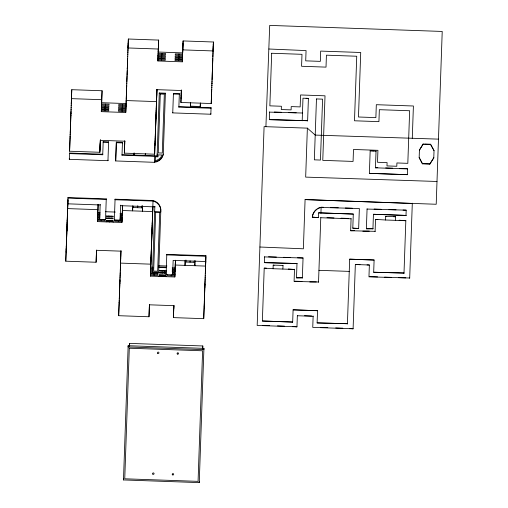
<?xml version="1.0" encoding="UTF-8"?>
<svg xmlns="http://www.w3.org/2000/svg" width="508" height="508" viewBox="0 0 508 508"><rect width="100%" height="100%" fill="white"/><g stroke="black" fill="none" stroke-linecap="round" stroke-linejoin="round"><path stroke-width="0.76" d="M96.545 250.044L96.082 262.249L65.78 261.188L67.996 197.549L106.255 198.888L105.531 219.704L99.663 219.5L100.19 204.419L100.171 204.965L67.774 203.829M107.982 160.134L107.956 160.687L69.31 159.328L69.532 153.041L102.756 154.21L102.73 154.756L69.507 153.594L69.532 153.041M100.26 143.085L99.892 152.286L69.59 151.225L71.78 89.694L102.083 90.754L101.746 99.828M66.135 252.247L66.802 232.899M66.827 232.181L67.31 218.497M67.367 216.922L67.964 199.657L67.615 209.099M99.892 152.286L100.311 140.335L124.752 141.192M101.308 111.646L101.67 102.705L126.105 103.562L125.749 112.503L101.308 111.646L101.727 99.695L71.418 98.635L71.78 89.694M119.964 216.745L122.161 216.827L121.933 222.466L97.498 221.609L98.139 204.349M99.974 150.133L100.387 139.611M102.083 90.754L101.587 103.924L101.625 102.908M102.73 154.756L103.194 141.681L108.617 141.872L107.956 160.687M165.398 93.186L165.379 93.739L159.271 93.523L159.29 92.97L165.398 93.186L163.259 154.648A10.065 9.849 2.3 0 1 154.356 162.312L115.691 160.953L116.345 142.145L122.46 142.354L122.009 155.194L157.08 156.42L157.105 155.873L122.028 154.642L122.009 155.194M116.345 142.145L115.691 160.953M120.231 219.672L120.212 220.218L114.344 220.015L115.068 199.193L153.041 200.527A10.179 9.957 2.3 0 1 160.795 211.372L158.655 272.834L152.546 272.618L154.857 206.331L154.832 206.883L120.713 205.689M120.212 220.218L120.739 205.137M149.447 304.508L148.984 316.757L118.675 315.697L121.012 250.431M121.933 222.466L122.58 205.308M154.997 144.526L154.642 154.203L124.333 153.143L124.803 140.754M125.749 112.503L128.353 39.014L158.661 40.081L157.886 60.973L182.321 61.83L182.632 54.121L175.298 53.861L175.26 54.877L182.594 55.137M134.068 153.486L134.017 155.061L134.106 152.825M132.798 205.962L132.613 210.877L132.702 208.642M123.482 479.946L128.162 345.713L203.924 348.367L199.244 482.6L123.482 479.946L123.533 478.676M129.375 346.564L129.483 343.395L202.8 345.967L202.692 349.129M142.621 206.305L142.443 211.22L142.532 208.985M145.339 153.88L145.282 155.454L145.345 153.962M172.79 273.107L174.987 273.183L174.835 276.974L150.393 276.123L152.819 207.601M152.819 206.813L153.022 201.073L115.049 199.746L115.068 199.193M154.356 162.312L154.584 155.785M154.642 154.203L156.928 89.484M157.886 60.973L158.585 42.075M149.339 307.816L149.447 304.832L149.384 306.299M154.997 145.263L156.94 89.376M157.08 156.42L159.29 92.97M174.917 274.942L166.097 274.618L166.802 254.356L205.918 255.721L203.727 318.675L173.419 317.614L173.799 307.346M210.864 113.69L210.839 114.237L172.752 112.903L173.431 93.466L179.349 93.675L178.873 107.131L211.049 108.261L211.068 107.715L178.899 106.585L178.873 107.131M173.419 317.614L173.876 305.422L173.831 306.889M174.835 276.974L175.444 260.369M211.601 93.015L211.214 103.53L180.911 102.47L181.381 89.999M182.321 61.83L182.994 43.65M173.78 308.674L173.882 305.689M172.822 272.275L175.019 272.351L175.463 260.223L175.26 265.57M181.254 93.758L181.381 90.176M211.214 103.53L213.404 41.999L183.096 40.932L182.683 52.889L158.242 52.032M200.317 104.267L200.228 106.509L190.405 106.159L190.538 102.584M185.191 260.528L185.014 265.366L185.198 260.452M200.228 106.509L200.362 102.933M195.021 260.801L194.837 265.709L194.926 263.474M210.839 114.237L211.068 107.715M292.291 326.403L296.964 326.828L257.175 325.438L264.09 126.625L307.372 128.143L315.214 135.084L438.474 139.135M265.913 126.657L269.704 25.4L442.22 31.445L436.207 204.26L305.086 199.593L303.371 248.799L259.906 247.015M262.369 320.999L292.671 322.059L262.369 320.999L264.211 268.141L266.427 268.218M264.401 262.649L296.99 263.525L264.401 262.649L264.611 256.648M269.348 119.634L307.632 120.713L269.348 119.634L269.621 111.862M264.211 268.141L273.069 268.713L273.196 265.106L274.085 265.398M288.322 268.986L294.5 269.469L282.892 269.062L283.019 265.449L282.346 265.69M292.671 322.059L293.097 309.842L317.538 310.699L317.113 322.917L347.428 323.71L317.113 322.917M318.535 282.01L294.088 281.419L294.513 269.202M296.488 277.851L302.368 277.787L296.488 277.851L296.99 263.525M296.964 326.828L297.358 315.474M307.372 128.111L305.67 177.108L437.001 181.477M307.619 120.98L308.413 98.387L306.083 98.304M302.355 278.054L303.054 257.994L297.561 257.804M349.942 328.422L353.098 328.797L312.75 327.381L313.144 316.027M316.789 209.125A11.233 10.986 2.3 0 0 312.325 217.151L318.427 217.634L318.592 212.839L353.289 214.059L352.793 228.302L358.661 228.505L352.806 228.035M318.529 282.277L320.783 217.468M323.482 207.27L321.139 207.188L320.929 213.189M347.415 323.977L349.675 259.169L374.11 260.026L373.685 272.244L404 273.037L373.685 272.244M375.114 231.337L350.66 230.746L351.085 218.529M353.098 328.797L355.34 264.516L360.013 264.681M358.661 228.505L359.359 208.521L321.132 207.448A11.233 10.986 2.3 0 0 312.318 217.418M366.376 228.778L372.935 228.74L366.376 228.778L367.074 208.794M369.386 173.342L407.422 174.676L369.386 173.342L370.173 150.755L373.844 150.882M409.702 278.003L368.954 276.841L369.367 265.005L367.03 264.922M372.929 229.006L373.437 214.281L406.006 215.424L373.437 214.281M407.626 168.942L375.45 167.811L376.041 150.959M375.101 231.604L375.526 219.386L377.844 219.469M375.526 219.386L385.566 220.002L385.693 216.389L386.41 216.414M399.129 220.212L405.822 220.713L395.395 220.345L395.522 216.732L393.306 216.656M403.993 273.304L405.835 220.447M405.994 215.69L406.19 210.166L403.06 210.058M407.613 168.675L407.416 174.409M412.274 138.481L413.404 106.001L376.32 104.699L375.876 117.608L358.47 116.999L360.718 52.489L320.681 51.086L320.326 61.366L305.708 60.852L306.064 50.578L268.878 49.009M409.689 278.27L412.305 203.2M429.812 164.109L433.781 157.81L429.812 164.109L422.485 163.849L419.163 157.563L419.424 150.127L423.177 143.967L419.424 150.127M433.775 158.077L434.035 150.641L430.505 144.221L424.644 144.018M70.822 115.97L70.866 114.954M70.91 113.83L70.949 112.814M70.98 112.071L71.018 111.055M71.056 110.122L71.101 109.106M71.107 107.817L71.139 107.372M71.196 105.899L71.215 105.219M71.272 103.994L71.298 102.406M71.349 101.841L71.368 101.397M71.342 101.035L71.38 100.019M71.425 99.333L71.469 97.853M71.501 97.396L71.545 95.923M71.584 95.002L71.628 93.986M70.199 134.347L70.218 133.896M70.275 132.429L70.294 131.978M70.282 131.597L70.32 130.581M70.364 129.457L70.409 128.441M70.402 128.01L70.479 126.676M70.491 125.87L70.555 124.733M70.529 124.422L70.682 121.145M70.656 120.999L70.802 117.558M70.783 117.418L70.847 116.281M70.853 115.653L70.898 114.637M70.936 113.709L70.974 112.693M69.59 151.225L69.971 140.957M70.002 140.5L70.047 139.033M70.034 138.646L70.123 137.09M70.199 134.582L70.218 134.131M70.275 132.671L70.294 132.226M69.31 159.328L69.329 158.782M67.456 213.195L67.494 212.179M67.539 211.023L67.577 209.785M67.996 197.549L67.97 198.095L106.236 199.434L106.255 198.888M66.846 230.594L66.891 229.578M66.935 228.454L66.973 227.438M66.973 227.006L67.043 225.673M67.056 224.866L67.126 223.73M67.132 223.107L67.17 222.091M67.208 221.158L67.227 219.932M67.285 218.224L67.31 217.78M67.367 216.306L67.386 215.627M67.45 214.401L67.462 213.709M67.52 212.249L67.539 211.804M66.211 249.053L66.224 248.609M66.281 246.901L66.3 246.456M66.37 244.983L66.389 244.304M66.446 243.078L66.472 241.618M66.523 240.925L66.554 239.478M66.554 239.046L66.631 237.712M66.637 236.906L66.707 235.769M66.681 235.458L66.808 232.302M66.808 232.035L66.878 230.543M66.878 230.276L66.954 228.594M66.961 228.333L66.999 227.317M65.78 261.188L66.161 250.876M66.192 250.412L66.237 248.945M101.67 101.752L101.708 100.514M100.057 147.739L100.101 146.723M100.146 145.574L100.184 144.335M100.222 143.643L100.273 142.164M100.305 141.707L100.349 140.24M97.498 221.609L97.853 211.576M97.898 210.89L98.12 204.445M96.082 262.249L96.45 252.298M96.482 251.835L96.526 250.368M99.663 219.5L99.689 218.954M103.194 141.681L103.168 142.227L108.598 142.418L108.617 141.872M105.029 110.795L105.073 109.779M105.086 109.036L105.124 108.02M105.175 107.175L105.219 106.159M105.347 105.093L105.385 104.077M101.219 220.758L101.257 219.742M105.531 219.704L105.55 219.158M106.121 221.913L106.185 220.358L113.227 220.605L113.163 222.161M108.128 218.58L108.153 217.97M108.204 216.637L108.229 216.027M109.645 222.034L109.709 220.485M109.798 218.637L109.823 218.027M109.88 216.694L109.899 216.084M111.474 218.7L111.5 218.091M111.55 216.751L111.576 216.141M114.344 220.015L114.364 219.469M122.123 111.36L122.161 110.344M122.193 109.595L122.237 108.579M122.269 107.747L122.307 106.731M122.352 105.683L122.39 104.667M118.307 221.323L118.351 220.307M122.46 142.354L122.434 142.907L116.326 142.691M128.353 39.014L127.997 47.955L158.299 49.022M127.267 69.037L127.311 68.021M127.356 66.897L127.394 65.881M127.394 65.449L127.464 64.116M127.476 63.309L127.546 62.173M127.552 61.551L127.591 60.535M127.629 59.601L127.641 58.509M127.698 56.801L127.724 56.356M127.787 54.883L127.8 54.204M127.864 52.978L127.876 51.721M127.933 50.825L127.959 49.327M127.997 48.641L128.048 47.161M128.079 46.704L128.124 45.237M128.162 44.31L128.2 43.294M126.625 87.63L126.638 87.186M126.695 85.484L126.727 85.033M126.784 83.566L126.803 82.88M126.86 81.655L126.892 80.061M126.937 79.502L126.956 79.058M126.937 78.937L126.975 77.921M126.975 77.489L127.044 76.156M127.057 75.349L127.127 74.212M127.095 73.901L127.248 70.625M127.298 68.72L127.375 67.043M127.381 66.777L127.419 65.761M125.971 106.236L126.016 105.219M126.06 104.07L126.098 102.832M126.136 102.146L126.181 100.438M126.225 99.289L126.263 98.273M126.295 97.815L126.346 96.349M126.352 95.631L126.39 94.393M126.428 93.701L126.473 91.999M126.511 91.764L126.562 89.833M126.594 89.376L126.638 87.903M126.676 86.982L126.714 85.966M124.581 146.19L124.625 145.174M124.67 144.024L124.708 143.008M124.746 142.094L124.79 141.078M124.333 153.143L124.708 143.472M124.739 142.551L124.784 141.535M122.288 212.877L122.32 211.639M122.364 210.947L122.561 205.302M120.447 265.043L120.485 264.027M120.536 262.877L120.574 261.633M120.599 261.137L120.656 259.467M120.688 259.01L120.733 257.537M120.758 257.042L120.802 255.34M120.841 255.105L120.891 253.174M120.923 252.711L120.968 251.244M119.799 283.699L119.837 282.683M119.882 281.559L119.926 280.543M119.92 280.118L119.996 278.784M120.009 277.978L120.072 276.841M120.078 276.212L120.123 275.196M120.123 274.447L120.199 273.253M120.199 272.294L120.225 271.85M120.288 270.377L120.301 269.697M120.364 268.472L120.377 267.779M120.364 267.43L120.402 266.414M120.434 266.319L120.453 265.868M120.453 265.265L120.491 264.249M120.529 263.334L120.567 262.319M120.606 261.398L120.644 260.382M119.126 303.124L119.139 302.679M119.196 300.971L119.228 300.526M119.285 299.053L119.304 298.374M119.361 297.148L119.38 296.456M119.38 295.739L119.456 294.545M119.463 293.599L119.507 292.583M119.501 292.157L119.577 290.824M119.59 290.011L119.628 288.995M119.659 288.252L119.78 285.293M119.755 285.147L119.825 283.648M119.831 283.388L119.901 281.705M119.907 281.438L119.945 280.422M118.675 315.697L119.05 305.651M119.082 305.187L119.126 303.721M119.164 302.8L119.202 301.784M132.791 206.038L132.734 207.524L142.558 207.874L142.646 205.638M133.541 207.556L133.598 206.216M128.162 345.713L128.111 346.983L203.873 349.637L203.924 348.367M129.369 346.24L129.483 343.395M137.693 207.702L137.776 205.689M141.802 207.848L141.884 205.835M158.223 51.74L158.261 50.495M158.299 49.809L158.661 40.081M156.54 99.701L156.585 98.685M156.629 97.536L156.667 96.291M156.75 93.904L156.705 95.606L156.756 94.571M156.781 93.669L156.832 91.738M156.864 91.281L156.915 89.808M155.873 118.808L155.918 117.793M155.962 116.694L156 115.678M156.045 114.579L156.083 113.563M156.121 112.713L156.159 111.697M156.172 110.477L156.197 110.026M156.261 108.56L156.274 107.88M156.337 106.648L156.35 105.385M156.407 104.502L156.432 102.997M156.47 102.305L156.515 100.603M156.553 100.368L156.604 98.438M156.635 97.981L156.68 96.514M155.334 134.417L155.372 133.401M155.416 132.302L155.461 131.286M155.461 130.829L155.543 129.172M155.543 128.721L155.912 118.866M155.918 118.167L155.962 117.151M155.994 116.3L156.039 115.284M155.029 144.069L155.073 142.602M155.111 141.675L155.156 140.659M155.175 139.122L155.2 138.671M155.264 137.204L155.277 136.525M155.34 135.293L155.353 134.601M155.41 133.14L155.429 132.696M152.571 214.084L152.616 213.068M152.66 211.919L152.844 206.261L150.755 267.183L153.048 267.259M151.892 233.705L151.93 232.689M151.975 231.591L152.019 230.575M152.019 230.118L152.102 228.46M152.102 228.003L152.178 226.593M152.184 225.889L152.229 224.873M152.26 224.022L152.279 222.701M152.337 220.993L152.368 220.548M152.425 219.075L152.438 218.396M152.502 217.17L152.533 215.456M152.578 215.017L152.597 214.573M152.578 214.306L152.616 213.29M152.654 212.382L152.698 211.366M152.737 210.439L152.775 209.423M151.263 251.79L151.282 251.346M151.34 249.638L151.371 249.193M151.428 247.72L151.447 247.04M151.505 245.815L151.511 244.71M151.581 243.662L151.6 242.602M151.6 242.138L151.682 240.487M151.682 240.03L151.93 233.312M151.936 233.064L152.006 231.445M152.013 231.197L152.051 230.181M150.393 276.123L150.755 266.192M150.793 265.5L150.838 263.798M150.87 263.563L151.003 259.702M151.003 259.582L151.079 257.766M151.079 257.651L151.124 255.949M151.155 255.714L151.213 253.784M151.238 253.321L151.289 251.854M151.327 250.933L151.365 249.917M148.984 316.757L149.352 306.762M154.686 211.157L154.667 211.709L160.776 211.919A10.179 9.957 2.3 0 0 153.022 201.073M157.15 154.432L157.169 153.886M152.546 272.618L152.565 272.066L158.68 272.282L158.655 272.834M161.608 60.122L161.646 59.106M161.658 58.363L161.703 57.347M161.754 56.502L161.792 55.486M161.919 54.419L161.957 53.403M154.121 275.272L154.159 274.257M154.172 273.514L154.21 272.498M159.023 276.422L159.087 274.866L166.122 275.114L166.065 276.669M161.023 273.088L161.049 272.478M161.106 271.145L161.131 270.535M162.541 276.549L162.604 274.993M162.7 273.152L162.725 272.542M162.776 271.202L162.801 270.593M164.376 273.209L164.395 272.599M164.452 271.266L164.478 270.656M166.802 254.356L166.783 254.902L205.899 256.273L205.918 255.721M166.097 274.618L166.116 274.072M173.431 93.466L173.412 94.018L179.324 94.228L179.349 93.675M172.752 112.903L172.777 112.357M167.583 274.688L167.545 275.704L174.873 275.958M178.695 60.687L178.74 59.671M178.772 58.922L178.81 57.906M178.841 57.074L178.886 56.058M178.924 55.01L178.968 53.994M171.209 275.831L171.253 274.815M172.669 274.301L172.644 274.847L173.145 260.388L205.715 261.531M182.588 54.464L182.626 53.448M182.67 52.299L182.709 51.06M182.747 50.368L183.096 40.932M181.058 98.419L181.096 97.403M181.14 96.253L181.178 95.015M181.216 94.323L181.267 92.843M181.299 92.386L181.343 90.919M180.911 102.47L181.267 93.529M175.184 267.494L175.222 266.255M190.405 106.159L190.494 103.924M185.598 260.826L185.623 260.28M185.877 262.045L185.96 260.039M190.03 262.191L190.087 260.852M194.139 262.338L194.189 260.998M195.015 260.871L194.951 262.363L185.128 262.02M213.404 41.999L213.042 50.94L182.74 49.879M212.376 70.237L212.42 69.221M212.465 68.129L212.503 67.113M212.503 66.656L212.585 64.999M212.585 64.541L212.661 63.132M212.668 62.427L212.712 61.411M212.7 61.138L212.712 60.693M212.744 60.56L212.789 59.544M212.769 58.985L212.801 58.541M212.858 57.067L212.877 56.388M212.877 55.95L212.954 54.47M212.96 53.785L212.998 52.546M213.036 51.854L213.081 50.152M213.119 49.917L213.169 47.987M213.201 47.53L213.246 46.063M213.284 45.136L213.322 44.12M211.861 85.477L211.88 85.033M211.938 83.56L211.957 83.115M211.957 82.264L212.033 81.21M212.046 80.156L212.084 79.14M212.084 78.677L212.166 77.025M212.166 76.568L212.42 69.85M212.42 69.602L212.49 67.983M212.496 67.735L212.535 66.719M211.633 92.551L211.677 91.084M211.715 90.164L211.76 89.148M211.861 85.712L211.88 85.268M211.938 83.807L211.957 83.356M205.562 266.135L205.911 257.143M204.813 287.522L204.857 286.506M204.902 285.413L204.94 284.397M204.94 283.94L205.022 282.283M205.022 281.826L205.099 280.416M205.111 279.711L205.149 278.695M205.181 277.844L205.226 276.828M205.238 275.495L205.264 275.05M205.327 273.577L205.34 272.898M205.403 271.672L205.435 269.9M205.48 269.519L205.492 269.075M205.48 268.751L205.518 267.513M205.556 266.821L205.607 265.341M205.638 264.884L205.683 263.417M205.721 262.496L205.759 261.48M204.165 306.292L204.184 305.848M204.241 304.14L204.267 303.695M204.33 302.222L204.343 301.542M204.406 300.317L204.438 298.533M204.483 298.164L204.495 297.72M204.483 297.434L204.521 296.418M204.521 295.961L204.603 294.303M204.603 293.853L204.857 287.134M204.857 286.887L204.934 285.267M204.934 285.013L204.978 283.997M203.727 318.675L204.108 308.388M204.14 307.931L204.184 306.457M204.222 305.537L204.26 304.521M202.686 348.812L202.8 345.967M199.244 482.6L199.295 481.33M273.069 268.713L282.892 269.062M273.196 265.106L283.019 265.449M293.097 309.842L317.538 310.699M302.47 113.011L269.615 112.128M302.197 120.79L302.984 98.196L308.413 98.387M303.054 257.994L264.598 256.915M309.753 281.965L316.344 281.934M318.592 212.839L353.289 214.059M318.427 217.634L312.325 217.151M318.941 270.326L349.25 271.386M350.66 230.746L354.597 230.619M349.675 259.169L374.11 260.026M355.34 264.516L369.367 265.005M362.807 231.172L369.265 231.134M370.173 150.755L376.028 151.225M375.45 167.811L377.819 167.634M385.566 220.002L395.395 220.345M385.693 216.389L395.522 216.732M406.19 210.166L367.062 209.061M419.163 157.563L422.485 163.849M434.035 150.641L430.505 144.221M182.55 56.185L175.216 55.931L175.177 56.947L182.512 57.201M182.474 58.033L175.146 57.779L175.101 58.795L182.436 59.049M158.032 57.22L165.367 57.474L165.329 58.49L157.994 58.236M182.404 59.798L175.07 59.538L175.031 60.554L182.366 60.814M156.883 89.662L181.324 90.513M126.162 100.552L156.47 101.613M126.06 104.794L118.726 104.534L118.688 105.55L126.016 105.81M101.556 106.032L108.883 106.286L108.845 107.302L101.511 107.048M125.978 106.858L118.643 106.604L118.605 107.62L125.933 107.874M274.314 112.027L281.356 112.274M288.392 112.522L296.215 112.795M101.46 107.893L108.795 108.147L108.75 109.163L101.422 108.909M125.901 108.706L118.567 108.452L118.529 109.468L125.863 109.722M125.832 110.471L118.497 110.211L118.459 111.233L125.787 111.487M101.409 109.652L108.737 109.906L108.699 110.922L101.365 110.668M423.164 144.228L430.498 144.488M422.491 163.589L429.825 163.843M385.661 167.907L392.716 168.154M399.771 168.402L406.832 168.65M330.498 207.512L338.296 207.785M345.319 208.032L352.336 208.28M374.117 209.042L381.152 209.29M388.976 209.563L396.018 209.81M67.608 208.597L97.911 209.658M122.352 210.515L152.654 211.576M327 217.684L333.991 217.932M340.989 218.173L348.755 218.446M320.77 217.729L351.079 218.796M105.391 211.715L115.36 212.065M97.853 212.668L100.095 212.75M119.958 213.443L122.295 213.525L122.206 215.773L120.002 215.697M100.108 213.989L97.904 213.912L97.866 214.928L100.063 215.011M120.047 214.681L122.244 214.757M97.739 215.995L99.936 216.071M119.92 217.761L122.123 217.843M97.701 217.011L99.898 217.087M119.888 218.592L122.085 218.675M97.644 217.856L99.847 217.932M97.606 218.872L99.803 218.948M119.85 219.608L122.047 219.691M97.593 219.615L104.927 219.875L104.883 220.891L97.555 220.631M122.015 220.434L114.687 220.18L114.643 221.196L121.977 221.45M96.495 250.298L120.936 251.155M268.535 256.788L276.377 257.061M283.439 257.308L290.5 257.556M120.504 263.106L150.825 264.166M175.254 265.024L205.556 266.084M158.477 265.697L166.91 265.995M158.426 266.916L166.097 267.189M158.407 267.449L166.078 267.716M172.168 267.932L175.196 268.034M153.003 268.503L150.806 268.427L150.768 269.443L152.965 269.519M172.212 269.164L175.146 269.265M369.748 276.606L377.584 276.879M384.632 277.127L391.681 277.374M398.736 277.622L405.784 277.863M172.174 270.18L175.101 270.281M152.838 270.58L150.641 270.504L150.597 271.52L152.8 271.596M172.129 271.234L175.063 271.336M150.546 272.364L152.749 272.447M155.677 272.548L157.88 272.625L157.836 273.641L150.508 273.38M172.745 274.123L174.949 274.199M294.881 281.184L301.942 281.432M149.396 304.806L173.838 305.664M304.463 315.722L311.569 315.97M297.345 315.741L313.138 316.293M262.642 325.361L269.665 325.609M277.47 325.882L284.486 326.13M320.669 327.393L327.793 327.647M335.705 327.92L342.824 328.174M305.086 199.593L412.293 203.46M317.792 208.471A11.233 10.986 2.3 0 1 319.983 207.493M163.284 154.095A10.065 9.849 2.3 0 1 154.381 161.76M129.292 348.221L124.746 478.796L198.063 481.362L202.609 350.793L129.292 348.221M155.531 156.775L155.232 160.674L156.159 160.445A9.087 8.89 2.3 0 0 161.722 155.658L161.982 155.01L158.115 154.876L158.045 156.864L155.531 156.775M155.689 212.211L153.645 271.088L157.677 271.228L159.722 212.35L155.689 212.211M160.293 94.024L158.248 152.902L162.281 153.048L164.325 94.164L160.293 94.024M271.685 53.257L269.856 105.848L281.4 106.255L281.286 109.544L291.109 109.887L291.224 106.597L300.158 106.909L300.577 94.958L325.018 95.815L322.771 160.357L353.073 161.423L353.492 149.466L377.927 150.324L377.514 162.274L387.09 162.611L386.969 165.919L396.799 166.262L396.913 162.954L407.816 163.341L409.651 110.744L379.343 109.684L378.93 121.641L354.489 120.783L356.737 56.236L326.428 55.175L326.015 67.126L301.574 66.269L301.993 54.318L271.685 53.257M316.471 98.933L314.35 159.842L320.465 160.058L322.58 99.149L316.471 98.933M70.129 136.049L70.11 136.5L70.142 136.049M101.721 103.95L101.676 104.966L109.01 105.226L109.049 104.21L101.721 103.95M106.477 217.913L106.451 218.523L113.151 218.757L113.17 218.148L106.477 217.913M106.623 215.97L106.604 216.579L113.297 216.814L113.322 216.205L106.623 215.97M106.712 220.555L106.68 221.234L109.08 221.323L109.106 220.643L106.712 220.555M110.401 220.694L110.376 221.355L112.668 221.437L112.693 220.777L110.401 220.694M157.982 58.979L157.937 59.995L165.271 60.249L165.31 59.233L157.982 58.979M158.128 55.353L158.083 56.369L165.417 56.629L165.462 55.613L158.128 55.353M158.293 53.277L158.255 54.293L165.583 54.547L165.627 53.53L158.293 53.277M150.495 274.123L150.451 275.139L157.785 275.399L157.823 274.384L150.495 274.123M159.379 272.421L159.353 273.031L166.046 273.266L166.072 272.656L159.379 272.421M159.525 270.478L159.499 271.088L166.199 271.323L166.224 270.713L159.525 270.478M159.626 275.076L159.595 275.806L162.039 275.895L162.065 275.165L159.626 275.076M163.29 275.234L163.265 275.914L165.411 275.99L165.443 275.304L163.29 275.234M211.792 87.186L211.773 87.63L211.804 87.186M177.292 353.981A0.737 0.718 2.3 0 0 178.53 353.701A0.737 0.718 2.3 0 0 177.66 352.787A0.737 0.718 2.3 0 0 177.292 353.981M157.69 353.289A0.737 0.718 2.3 0 0 158.928 353.016A0.737 0.718 2.3 0 0 158.058 352.101A0.737 0.718 2.3 0 0 157.69 353.289M152.806 474.104A0.737 0.718 2.3 0 0 154.045 473.824A0.737 0.718 2.3 0 0 153.175 472.916A0.737 0.718 2.3 0 0 152.806 474.104M172.409 474.79A0.737 0.718 2.3 0 0 173.647 474.51A0.737 0.718 2.3 0 0 172.777 473.602A0.737 0.718 2.3 0 0 172.409 474.79"/></g></svg>
